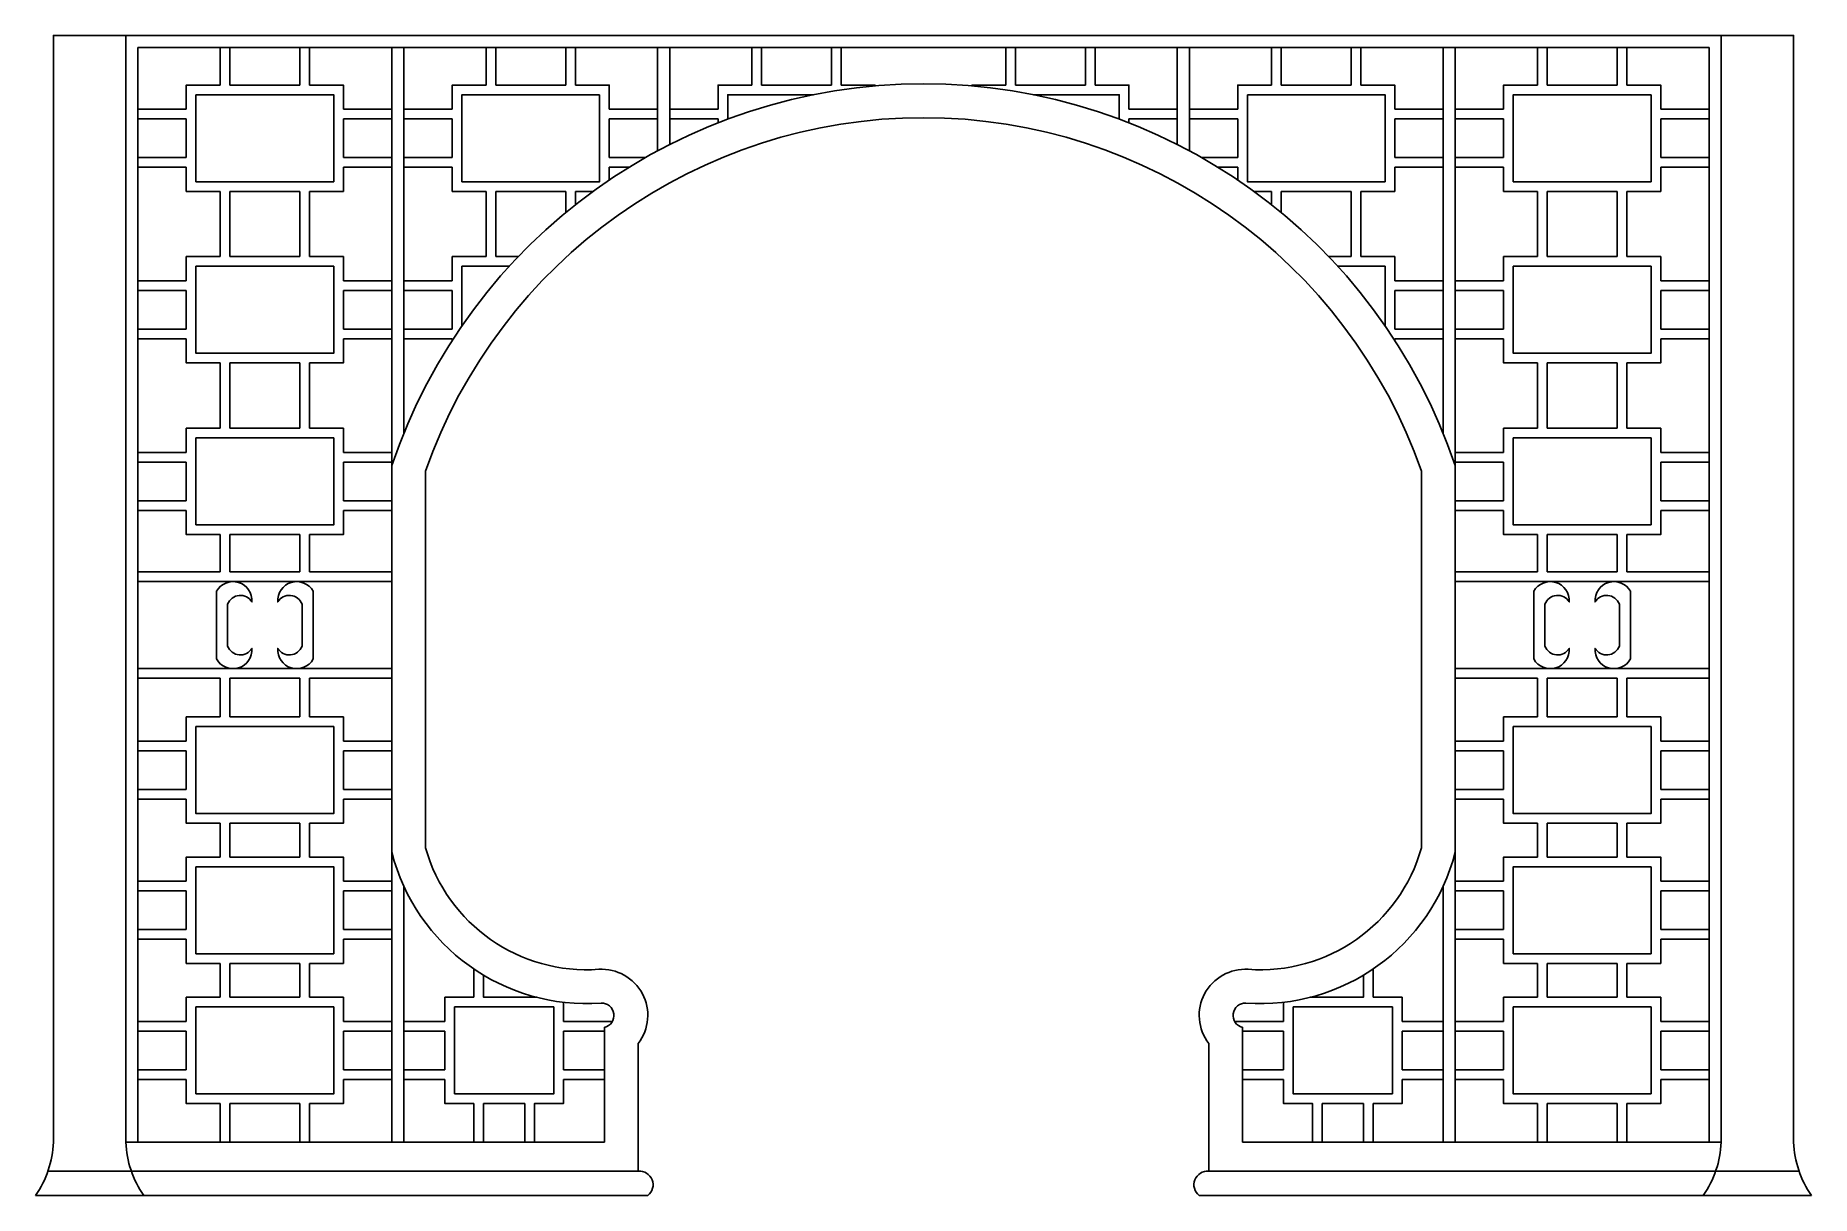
# Model space of a CAD drawing. Extents: x 4358 to 8032, y 8001 to 10401.
import ezdxf

# ---------------------------------------------------------------- set-up
doc = ezdxf.new("R2010")
doc.units = 0
doc.header["$LTSCALE"] = 60
doc.header["$MEASUREMENT"] = 0
for name, color, linetype in [('3', 3, 'CONTINUOUS'), ('4', 4, 'CONTINUOUS'), ('7', 7, 'CONTINUOUS')]:
    doc.layers.add(name, color=color, linetype=linetype)

msp = doc.modelspace()

# ---------------------------------------------------------------- linework, layer by layer
at = {"layer": '3', "linetype": 'BYBLOCK'}
for p, q in [((4740, 10376.2), (4740, 10298.7)), ((4760, 10376.2), (4760, 10298.7)), ((4905, 10376.2), (4905, 10298.7)), ((5095, 8111.2), (5095, 10376.2)), ((5095, 10376.2), (5095, 9091.2)), ((5095, 10376.2), (5120, 10376.2)), ((5120, 9578.4), (5120, 10376.2)), ((5310, 10376.2), (5310, 10298.7)), ((5455, 10376.2), (5455, 10298.7)), ((5475, 10376.2), (5475, 10298.7)), ((5645, 10162.6), (5645, 10376.2)), ((5670, 10376.2), (5645, 10376.2)), ((5670, 10175.7), (5670, 10376.2)), ((5840, 10376.2), (5840, 10298.7)), ((5860, 10376.2), (5860, 10298.7)), ((6005, 10376.2), (6005, 10298.7)), ((6385, 10376.2), (6385, 10298.7)), ((6530, 10376.2), (6530, 10298.7)), ((6550, 10376.2), (6550, 10298.7)), ((6720, 10175.7), (6720, 10376.2)), ((6720, 10376.2), (6745, 10376.2)), ((6745, 10162.6), (6745, 10376.2)), ((6915, 10376.2), (6915, 10298.7)), ((6935, 10376.2), (6935, 10298.7)), ((7080, 10376.2), (7080, 10298.7)), ((7270, 9578.4), (7270, 10376.2)), ((7295, 10376.2), (7270, 10376.2)), ((7295, 8111.2), (7295, 10376.2)), ((7295, 10376.2), (7295, 9091.2)), ((7485, 10376.2), (7485, 10298.7)), ((7630, 10376.2), (7630, 10298.7)), ((7650, 10376.2), (7650, 10298.7)), ((5095, 10313.7), (5095, 9353.7)), ((7295, 10313.7), (7295, 9353.7)), ((4670, 10248.7), (4570, 10248.7)), ((4670, 10228.7), (4570, 10228.7)), ((5095, 10248.7), (4995, 10248.7)), ((5095, 10228.7), (4995, 10228.7)), ((5120, 10248.7), (5220, 10248.7)), ((5120, 10228.7), (5220, 10228.7)), ((5545, 10248.7), (5645, 10248.7)), ((5545, 10228.7), (5645, 10228.7)), ((5770, 10248.7), (5670, 10248.7)), ((5770, 10228.7), (5670, 10228.7)), ((6620, 10248.7), (6720, 10248.7)), ((6620, 10228.7), (6720, 10228.7)), ((6845, 10248.7), (6745, 10248.7)), ((6845, 10228.7), (6745, 10228.7)), ((7270, 10248.7), (7170, 10248.7)), ((7270, 10228.7), (7170, 10228.7)), ((7295, 10248.7), (7395, 10248.7)), ((7295, 10228.7), (7395, 10228.7)), ((7720, 10248.7), (7820, 10248.7)), ((7720, 10228.7), (7820, 10228.7)), ((4670, 10148.7), (4570, 10148.7)), ((5095, 10148.7), (4995, 10148.7)), ((5120, 10148.7), (5220, 10148.7)), ((5545, 10148.7), (5619.9, 10148.7)), ((6845, 10148.7), (6770.1, 10148.7)), ((7270, 10148.7), (7170, 10148.7)), ((7295, 10148.7), (7395, 10148.7)), ((7720, 10148.7), (7820, 10148.7)), ((4670, 10128.7), (4570, 10128.7)), ((5095, 10128.7), (4995, 10128.7)), ((5120, 10128.7), (5220, 10128.7)), ((5545, 10128.7), (5586.1, 10128.7)), ((6845, 10128.7), (6803.9, 10128.7)), ((7270, 10128.7), (7170, 10128.7)), ((7295, 10128.7), (7395, 10128.7)), ((7720, 10128.7), (7820, 10128.7)), ((4740, 10078.7), (4740, 9943.7)), ((4760, 10078.7), (4760, 9943.7)), ((4905, 10078.7), (4905, 9943.7)), ((4925, 10078.7), (4925, 9943.7)), ((5290, 10078.7), (5290, 9943.7)), ((5310, 10078.7), (5310, 9943.7)), ((5455, 10078.7), (5455, 10034.7)), ((5475, 10078.7), (5475, 10050.9)), ((6915, 10078.7), (6915, 10050.9)), ((6935, 10078.7), (6935, 10034.7)), ((7080, 10078.7), (7080, 9943.7)), ((7100, 10078.7), (7100, 9943.7)), ((7465, 10078.7), (7465, 9943.7)), ((7485, 10078.7), (7485, 9943.7)), ((7630, 10078.7), (7630, 9943.7)), ((7650, 10078.7), (7650, 9943.7)), ((4670, 9893.7), (4570, 9893.7)), ((5095, 9893.7), (4995, 9893.7)), ((5120, 9893.7), (5220, 9893.7)), ((7270, 9893.7), (7170, 9893.7)), ((7295, 9893.7), (7395, 9893.7)), ((7720, 9893.7), (7820, 9893.7)), ((4670, 9873.7), (4570, 9873.7)), ((5095, 9873.7), (4995, 9873.7)), ((5120, 9873.7), (5220, 9873.7)), ((7270, 9873.7), (7170, 9873.7)), ((7295, 9873.7), (7395, 9873.7)), ((7720, 9873.7), (7820, 9873.7)), ((4670, 9793.7), (4570, 9793.7)), ((4670, 9773.7), (4570, 9773.7)), ((5095, 9793.7), (4995, 9793.7)), ((5095, 9773.7), (4995, 9773.7)), ((5120, 9793.7), (5220, 9793.7)), ((5120, 9773.7), (5220, 9773.7)), ((7270, 9793.7), (7170, 9793.7)), ((7270, 9773.7), (7170, 9773.7)), ((7295, 9793.7), (7395, 9793.7)), ((7295, 9773.7), (7395, 9773.7)), ((7720, 9793.7), (7820, 9793.7)), ((7720, 9773.7), (7820, 9773.7)), ((4740, 9588.7), (4740, 9723.7)), ((4740, 9723.7), (4740, 9588.7)), ((4760, 9588.7), (4760, 9723.7)), ((4760, 9723.7), (4760, 9588.7)), ((4905, 9588.7), (4905, 9723.7)), ((4905, 9723.7), (4905, 9588.7)), ((4925, 9588.7), (4925, 9723.7)), ((4925, 9723.7), (4925, 9588.7)), ((7465, 9588.7), (7465, 9723.7)), ((7465, 9723.7), (7465, 9588.7)), ((7485, 9588.7), (7485, 9723.7)), ((7485, 9723.7), (7485, 9588.7)), ((7630, 9588.7), (7630, 9723.7)), ((7630, 9723.7), (7630, 9588.7)), ((7650, 9588.7), (7650, 9723.7)), ((7650, 9723.7), (7650, 9588.7)), ((4670, 9538.7), (4570, 9538.7)), ((4670, 9518.7), (4570, 9518.7)), ((5095, 9538.7), (4995, 9538.7)), ((5095, 9518.7), (4995, 9518.7)), ((7295, 9538.7), (7395, 9538.7)), ((7295, 9518.7), (7395, 9518.7)), ((7720, 9538.7), (7820, 9538.7)), ((7720, 9518.7), (7820, 9518.7)), ((4670, 9438.7), (4570, 9438.7)), ((4670, 9418.7), (4570, 9418.7)), ((5095, 9438.7), (4995, 9438.7)), ((5095, 9418.7), (4995, 9418.7)), ((7295, 9438.7), (7395, 9438.7)), ((7295, 9418.7), (7395, 9418.7)), ((7720, 9438.7), (7820, 9438.7)), ((7720, 9418.7), (7820, 9418.7)), ((4740, 9353.7), (4740, 9368.7)), ((4740, 9368.7), (4740, 9291.2)), ((4760, 9353.7), (4760, 9368.7)), ((4760, 9368.7), (4760, 9291.2)), ((4905, 9353.7), (4905, 9368.7)), ((4905, 9368.7), (4905, 9291.2)), ((4925, 9353.7), (4925, 9368.7)), ((4925, 9368.7), (4925, 9291.2)), ((7465, 9353.7), (7465, 9368.7)), ((7465, 9368.7), (7465, 9291.2)), ((7485, 9353.7), (7485, 9368.7)), ((7485, 9368.7), (7485, 9291.2)), ((7630, 9353.7), (7630, 9368.7)), ((7630, 9368.7), (7630, 9291.2)), ((7650, 9353.7), (7650, 9368.7)), ((7650, 9368.7), (7650, 9291.2)), ((4570, 9291.2), (4740, 9291.2)), ((4570, 9271.2), (5095, 9271.2)), ((4760, 9291.2), (4905, 9291.2)), ((4925, 9291.2), (5095, 9291.2)), ((7465, 9291.2), (7295, 9291.2)), ((7820, 9271.2), (7295, 9271.2)), ((7630, 9291.2), (7485, 9291.2)), ((7820, 9291.2), (7650, 9291.2)), ((4570, 9091.2), (5095, 9091.2)), ((4757.5, 9091.2), (4757.5, 9092.8)), ((7820, 9091.2), (7295, 9091.2)), ((7632.5, 9091.2), (7632.5, 9092.8)), ((4570, 9071.2), (4740, 9071.2)), ((4740, 9071.2), (4740, 8991.2)), ((4760, 9071.2), (4760, 8991.2)), ((4760, 9071.2), (4905, 9071.2)), ((4905, 9071.2), (4905, 8991.2)), ((4925, 9071.2), (4925, 8991.2)), ((4925, 9071.2), (5095, 9071.2)), ((5095, 9071.2), (5095, 8111.2)), ((7295, 9071.2), (7295, 8111.2)), ((7465, 9071.2), (7295, 9071.2)), ((7465, 9071.2), (7465, 8991.2)), ((7630, 9071.2), (7485, 9071.2)), ((7485, 9071.2), (7485, 8991.2)), ((7630, 9071.2), (7630, 8991.2)), ((7650, 9071.2), (7650, 8991.2)), ((7820, 9071.2), (7650, 9071.2)), ((4670, 8941.2), (4570, 8941.2)), ((5095, 8941.2), (4995, 8941.2)), ((7295, 8941.2), (7395, 8941.2)), ((7720, 8941.2), (7820, 8941.2)), ((4670, 8921.2), (4570, 8921.2)), ((5095, 8921.2), (4995, 8921.2)), ((7295, 8921.2), (7395, 8921.2)), ((7720, 8921.2), (7820, 8921.2)), ((4670, 8841.2), (4570, 8841.2)), ((4670, 8821.2), (4570, 8821.2)), ((5095, 8841.2), (4995, 8841.2)), ((5095, 8821.2), (4995, 8821.2)), ((7295, 8841.2), (7395, 8841.2)), ((7295, 8821.2), (7395, 8821.2)), ((7720, 8841.2), (7820, 8841.2)), ((7720, 8821.2), (7820, 8821.2)), ((4740, 8771.2), (4740, 8701.2)), ((4760, 8771.2), (4760, 8701.2)), ((4905, 8771.2), (4905, 8701.2)), ((4925, 8771.2), (4925, 8701.2)), ((7465, 8771.2), (7465, 8701.2)), ((7485, 8771.2), (7485, 8701.2)), ((7630, 8771.2), (7630, 8701.2)), ((7650, 8771.2), (7650, 8701.2)), ((4670, 8651.2), (4570, 8651.2)), ((5095, 8651.2), (4995, 8651.2)), ((5120, 8111.2), (5120, 8640.7)), ((7270, 8111.2), (7270, 8640.7)), ((7295, 8651.2), (7395, 8651.2)), ((7720, 8651.2), (7820, 8651.2)), ((4670, 8631.2), (4570, 8631.2)), ((5095, 8631.2), (4995, 8631.2)), ((7295, 8631.2), (7395, 8631.2)), ((7720, 8631.2), (7820, 8631.2)), ((4670, 8551.2), (4570, 8551.2)), ((4670, 8531.2), (4570, 8531.2)), ((5095, 8551.2), (4995, 8551.2)), ((5095, 8531.2), (4995, 8531.2)), ((7295, 8551.2), (7395, 8551.2)), ((7295, 8531.2), (7395, 8531.2)), ((7720, 8551.2), (7820, 8551.2)), ((7720, 8531.2), (7820, 8531.2)), ((4740, 8481.2), (4740, 8411.2)), ((4740, 8411.2), (4740, 8481.2)), ((4760, 8481.2), (4760, 8411.2)), ((4760, 8411.2), (4760, 8481.2)), ((4905, 8481.2), (4905, 8411.2)), ((4905, 8411.2), (4905, 8481.2)), ((4925, 8481.2), (4925, 8411.2)), ((4925, 8411.2), (4925, 8481.2)), ((5265, 8469.7), (5265, 8411.2)), ((7125, 8469.7), (7125, 8411.2)), ((7465, 8481.2), (7465, 8411.2)), ((7465, 8411.2), (7465, 8481.2)), ((7485, 8481.2), (7485, 8411.2)), ((7485, 8411.2), (7485, 8481.2)), ((7630, 8481.2), (7630, 8411.2)), ((7630, 8411.2), (7630, 8481.2)), ((7650, 8481.2), (7650, 8411.2)), ((7650, 8411.2), (7650, 8481.2)), ((4670, 8361.2), (4570, 8361.2)), ((4670, 8341.2), (4570, 8341.2)), ((5095, 8361.2), (4995, 8361.2)), ((5095, 8341.2), (4995, 8341.2)), ((5120, 8361.2), (5205, 8361.2)), ((5120, 8341.2), (5205, 8341.2)), ((5551.3, 8361.2), (5450, 8361.2)), ((5535, 8341.2), (5450, 8341.2)), ((6838.7, 8361.2), (6940, 8361.2)), ((6855, 8341.2), (6940, 8341.2)), ((7270, 8361.2), (7185, 8361.2)), ((7270, 8341.2), (7185, 8341.2)), ((7295, 8361.2), (7395, 8361.2)), ((7295, 8341.2), (7395, 8341.2)), ((7720, 8361.2), (7820, 8361.2)), ((7720, 8341.2), (7820, 8341.2)), ((4670, 8261.2), (4570, 8261.2)), ((4670, 8241.2), (4570, 8241.2)), ((5095, 8261.2), (4995, 8261.2)), ((5095, 8241.2), (4995, 8241.2)), ((5120, 8261.2), (5205, 8261.2)), ((5120, 8241.2), (5205, 8241.2)), ((5535, 8261.2), (5450, 8261.2)), ((5535, 8241.2), (5450, 8241.2)), ((6855, 8261.2), (6940, 8261.2)), ((6855, 8241.2), (6940, 8241.2)), ((7270, 8261.2), (7185, 8261.2)), ((7270, 8241.2), (7185, 8241.2)), ((7295, 8261.2), (7395, 8261.2)), ((7295, 8241.2), (7395, 8241.2)), ((7720, 8261.2), (7820, 8261.2)), ((7720, 8241.2), (7820, 8241.2)), ((4740, 8111.2), (4740, 8191.2)), ((4740, 8191.2), (4740, 8111.2)), ((4760, 8111.2), (4760, 8191.2)), ((4760, 8191.2), (4760, 8111.2)), ((4905, 8111.2), (4905, 8191.2)), ((4905, 8191.2), (4905, 8111.2)), ((4925, 8111.2), (4925, 8191.2)), ((4925, 8191.2), (4925, 8111.2)), ((5265, 8191.2), (5265, 8111.2)), ((5285, 8191.2), (5285, 8111.2)), ((5370, 8191.2), (5285, 8191.2)), ((5370, 8191.2), (5370, 8111.2)), ((7020, 8191.2), (7020, 8111.2)), ((7020, 8191.2), (7105, 8191.2)), ((7105, 8191.2), (7105, 8111.2)), ((7125, 8191.2), (7125, 8111.2)), ((7465, 8111.2), (7465, 8191.2)), ((7465, 8191.2), (7465, 8111.2)), ((7485, 8111.2), (7485, 8191.2)), ((7485, 8191.2), (7485, 8111.2)), ((7630, 8111.2), (7630, 8191.2)), ((7630, 8191.2), (7630, 8111.2)), ((7650, 8111.2), (7650, 8191.2)), ((7650, 8191.2), (7650, 8111.2)), ((7270, 8111.2), (6855, 8111.2)), ((4545, 8051.2), (4395, 8051.2))]:
    msp.add_line(p, q, dxfattribs=at)
for points in [[(4925, 10376.2), (4925, 10298.7), (4995, 10298.7), (4995, 10248.7)], [(5290, 10376.2), (5290, 10298.7), (5220, 10298.7), (5220, 10248.7)], [(6025, 10376.2), (6025, 10298.7), (6095, 10298.7), (6095, 10296.9)], [(6365, 10376.2), (6365, 10298.7), (6295, 10298.7), (6295, 10296.9)], [(7100, 10376.2), (7100, 10298.7), (7170, 10298.7), (7170, 10248.7)], [(7465, 10376.2), (7465, 10298.7), (7395, 10298.7), (7395, 10248.7)], [(4670, 10248.7), (4670, 10298.7), (4740, 10298.7)], [(4760, 10298.7), (4905, 10298.7)], [(5455, 10298.7), (5310, 10298.7)], [(5545, 10248.7), (5545, 10298.7), (5475, 10298.7)], [(5770, 10248.7), (5770, 10298.7), (5840, 10298.7)], [(5860, 10298.7), (6005, 10298.7)], [(6530, 10298.7), (6385, 10298.7)], [(6620, 10248.7), (6620, 10298.7), (6550, 10298.7)], [(6845, 10248.7), (6845, 10298.7), (6915, 10298.7)], [(6935, 10298.7), (7080, 10298.7)], [(7630, 10298.7), (7485, 10298.7)], [(7720, 10248.7), (7720, 10298.7), (7650, 10298.7)], [(5790, 10228.2), (5790, 10278.7), (5967.6, 10278.7)], [(6600, 10228.2), (6600, 10278.7), (6422.4, 10278.7)], [(4670, 10148.7), (4670, 10228.7)], [(4995, 10228.7), (4995, 10148.7)], [(5220, 10228.7), (5220, 10148.7)], [(5545, 10148.7), (5545, 10228.7)], [(5770, 10220.6), (5770, 10228.7)], [(6620, 10220.6), (6620, 10228.7)], [(6845, 10148.7), (6845, 10228.7)], [(7170, 10228.7), (7170, 10148.7)], [(7395, 10228.7), (7395, 10148.7)], [(7720, 10148.7), (7720, 10228.7)], [(4740, 10078.7), (4670, 10078.7), (4670, 10128.7)], [(4995, 10128.7), (4995, 10078.7), (4925, 10078.7)], [(5220, 10128.7), (5220, 10078.7), (5290, 10078.7)], [(5545, 10102.1), (5545, 10128.7)], [(6845, 10102.1), (6845, 10128.7)], [(7170, 10128.7), (7170, 10078.7), (7100, 10078.7)], [(7395, 10128.7), (7395, 10078.7), (7465, 10078.7)], [(7650, 10078.7), (7720, 10078.7), (7720, 10128.7)], [(4905, 10078.7), (4760, 10078.7)], [(5310, 10078.7), (5455, 10078.7)], [(5475, 10078.7), (5511.6, 10078.7)], [(6915, 10078.7), (6878.4, 10078.7)], [(7080, 10078.7), (6935, 10078.7)], [(7485, 10078.7), (7630, 10078.7)], [(4670, 9893.7), (4670, 9943.7), (4740, 9943.7)], [(4760, 9943.7), (4905, 9943.7)], [(4925, 9943.7), (4995, 9943.7), (4995, 9893.7)], [(5290, 9943.7), (5220, 9943.7), (5220, 9893.7)], [(5338.3, 9923.7), (5240, 9923.7), (5240, 9800.3)], [(5357, 9943.7), (5310, 9943.7)], [(7033, 9943.7), (7080, 9943.7)], [(7051.7, 9923.7), (7150, 9923.7), (7150, 9800.3)], [(7100, 9943.7), (7170, 9943.7), (7170, 9893.7)], [(7465, 9943.7), (7395, 9943.7), (7395, 9893.7)], [(7630, 9943.7), (7485, 9943.7)], [(7720, 9893.7), (7720, 9943.7), (7650, 9943.7)], [(4670, 9793.7), (4670, 9873.7)], [(4995, 9873.7), (4995, 9793.7)], [(5220, 9873.7), (5220, 9793.7)], [(7170, 9873.7), (7170, 9793.7)], [(7395, 9873.7), (7395, 9793.7)], [(7720, 9793.7), (7720, 9873.7)], [(4740, 9723.7), (4670, 9723.7), (4670, 9773.7)], [(4995, 9773.7), (4995, 9723.7), (4925, 9723.7)], [(5220, 9773.7), (5220, 9770.3)], [(7170, 9773.7), (7170, 9770.3)], [(7395, 9773.7), (7395, 9723.7), (7465, 9723.7)], [(7650, 9723.7), (7720, 9723.7), (7720, 9773.7)], [(4905, 9723.7), (4760, 9723.7)], [(7485, 9723.7), (7630, 9723.7)], [(4740, 9588.7), (4670, 9588.7), (4670, 9538.7)], [(4905, 9588.7), (4760, 9588.7)], [(4995, 9538.7), (4995, 9588.7), (4925, 9588.7)], [(7395, 9538.7), (7395, 9588.7), (7465, 9588.7)], [(7485, 9588.7), (7630, 9588.7)], [(7650, 9588.7), (7720, 9588.7), (7720, 9538.7)], [(4670, 9518.7), (4670, 9438.7)], [(4995, 9438.7), (4995, 9518.7)], [(7395, 9438.7), (7395, 9518.7)], [(7720, 9518.7), (7720, 9438.7)], [(4670, 9418.7), (4670, 9368.7), (4740, 9368.7)], [(4925, 9368.7), (4995, 9368.7), (4995, 9418.7)], [(7465, 9368.7), (7395, 9368.7), (7395, 9418.7)], [(7720, 9418.7), (7720, 9368.7), (7650, 9368.7)], [(4760, 9368.7), (4905, 9368.7)], [(7630, 9368.7), (7485, 9368.7)], [(4670, 8941.2), (4670, 8991.2), (4740, 8991.2)], [(4760, 8991.2), (4905, 8991.2)], [(4925, 8991.2), (4995, 8991.2), (4995, 8941.2)], [(7465, 8991.2), (7395, 8991.2), (7395, 8941.2)], [(7630, 8991.2), (7485, 8991.2)], [(7720, 8941.2), (7720, 8991.2), (7650, 8991.2)], [(4670, 8841.2), (4670, 8921.2)], [(4995, 8921.2), (4995, 8841.2)], [(7395, 8921.2), (7395, 8841.2)], [(7720, 8841.2), (7720, 8921.2)], [(4740, 8771.2), (4670, 8771.2), (4670, 8821.2)], [(4995, 8821.2), (4995, 8771.2), (4925, 8771.2)], [(7395, 8821.2), (7395, 8771.2), (7465, 8771.2)], [(7650, 8771.2), (7720, 8771.2), (7720, 8821.2)], [(4905, 8771.2), (4760, 8771.2)], [(7485, 8771.2), (7630, 8771.2)], [(4670, 8651.2), (4670, 8701.2), (4740, 8701.2)], [(4760, 8701.2), (4905, 8701.2)], [(4925, 8701.2), (4995, 8701.2), (4995, 8651.2)], [(7465, 8701.2), (7395, 8701.2), (7395, 8651.2)], [(7630, 8701.2), (7485, 8701.2)], [(7720, 8651.2), (7720, 8701.2), (7650, 8701.2)], [(4670, 8551.2), (4670, 8631.2)], [(4995, 8631.2), (4995, 8551.2)], [(7395, 8631.2), (7395, 8551.2)], [(7720, 8551.2), (7720, 8631.2)], [(4740, 8481.2), (4670, 8481.2), (4670, 8531.2)], [(4995, 8531.2), (4995, 8481.2), (4925, 8481.2)], [(7395, 8531.2), (7395, 8481.2), (7465, 8481.2)], [(7650, 8481.2), (7720, 8481.2), (7720, 8531.2)], [(4905, 8481.2), (4760, 8481.2)], [(5395.1, 8411.2), (5285, 8411.2), (5285, 8457)], [(6994.9, 8411.2), (7105, 8411.2), (7105, 8457)], [(7485, 8481.2), (7630, 8481.2)], [(4740, 8411.2), (4670, 8411.2), (4670, 8361.2)], [(4905, 8411.2), (4760, 8411.2)], [(4995, 8361.2), (4995, 8411.2), (4925, 8411.2)], [(5205, 8361.2), (5205, 8411.2), (5265, 8411.2)], [(5450, 8361.2), (5450, 8401)], [(6940, 8361.2), (6940, 8401)], [(7185, 8361.2), (7185, 8411.2), (7125, 8411.2)], [(7395, 8361.2), (7395, 8411.2), (7465, 8411.2)], [(7485, 8411.2), (7630, 8411.2)], [(7650, 8411.2), (7720, 8411.2), (7720, 8361.2)], [(4670, 8341.2), (4670, 8261.2)], [(4995, 8261.2), (4995, 8341.2)], [(5205, 8261.2), (5205, 8341.2)], [(5450, 8261.2), (5450, 8341.2)], [(6940, 8261.2), (6940, 8341.2)], [(7185, 8261.2), (7185, 8341.2)], [(7395, 8261.2), (7395, 8341.2)], [(7720, 8341.2), (7720, 8261.2)], [(4670, 8241.2), (4670, 8191.2), (4740, 8191.2)], [(4925, 8191.2), (4995, 8191.2), (4995, 8241.2)], [(5265, 8191.2), (5205, 8191.2), (5205, 8241.2)], [(5390, 8111.2), (5390, 8191.2), (5450, 8191.2), (5450, 8241.2)], [(7000, 8111.2), (7000, 8191.2), (6940, 8191.2), (6940, 8241.2)], [(7125, 8191.2), (7185, 8191.2), (7185, 8241.2)], [(7465, 8191.2), (7395, 8191.2), (7395, 8241.2)], [(7720, 8241.2), (7720, 8191.2), (7650, 8191.2)], [(4760, 8191.2), (4905, 8191.2)], [(7630, 8191.2), (7485, 8191.2)]]:
    msp.add_lwpolyline(points, dxfattribs=at)
for points in [[(4690, 10278.7), (4975, 10278.7), (4975, 10098.7), (4690, 10098.7)], [(5525, 10278.7), (5240, 10278.7), (5240, 10098.7), (5525, 10098.7)], [(6865, 10278.7), (7150, 10278.7), (7150, 10098.7), (6865, 10098.7)], [(7700, 10278.7), (7415, 10278.7), (7415, 10098.7), (7700, 10098.7)], [(4690, 9923.7), (4975, 9923.7), (4975, 9743.7), (4690, 9743.7)], [(7700, 9923.7), (7415, 9923.7), (7415, 9743.7), (7700, 9743.7)], [(4690, 9388.7), (4975, 9388.7), (4975, 9568.7), (4690, 9568.7)], [(7700, 9388.7), (7415, 9388.7), (7415, 9568.7), (7700, 9568.7)], [(4690, 8971.2), (4975, 8971.2), (4975, 8791.2), (4690, 8791.2)], [(7700, 8971.2), (7415, 8971.2), (7415, 8791.2), (7700, 8791.2)], [(4690, 8681.2), (4975, 8681.2), (4975, 8501.2), (4690, 8501.2)], [(7700, 8681.2), (7415, 8681.2), (7415, 8501.2), (7700, 8501.2)], [(4690, 8211.2), (4975, 8211.2), (4975, 8391.2), (4690, 8391.2)], [(5225, 8211.2), (5225, 8391.2), (5430, 8391.2), (5430, 8211.2)], [(7165, 8211.2), (7165, 8391.2), (6960, 8391.2), (6960, 8211.2)], [(7700, 8211.2), (7415, 8211.2), (7415, 8391.2), (7700, 8391.2)]]:
    msp.add_lwpolyline(points, close=True, dxfattribs=at)
for points in [[(4732.5, 9111.2), (4732.5, 9251.2, -0.802812), (4805.8, 9229.2, 0.626783), (4755.5, 9224.7), (4755.5, 9137.6, 0.626661), (4805.8, 9133.2, -0.802812), (4732.5, 9111.2)], [(4932.5, 9111.2), (4932.5, 9251.2, 0.802812), (4859.2, 9229.2, -0.626783), (4909.5, 9224.7), (4909.5, 9137.6, -0.626661), (4859.2, 9133.2, 0.802812), (4932.5, 9111.2)], [(7457.5, 9111.2), (7457.5, 9251.2, -0.802812), (7530.8, 9229.2, 0.626783), (7480.5, 9224.7), (7480.5, 9137.6, 0.626661), (7530.8, 9133.2, -0.802812), (7457.5, 9111.2)], [(7657.5, 9111.2), (7657.5, 9251.2, 0.802812), (7584.2, 9229.2, -0.626783), (7634.5, 9224.7), (7634.5, 9137.6, -0.626661), (7584.2, 9133.2, 0.802812), (7657.5, 9111.2)]]:
    msp.add_lwpolyline(points, format="xyb", dxfattribs=at)
at = {"layer": '4', "linetype": 'BYBLOCK'}
for p, q in [((4358.1, 8001.2), (5625, 8001.2)), ((6765, 8001.2), (8031.9, 8001.2))]:
    msp.add_line(p, q, dxfattribs=at)
msp.add_lwpolyline([(7995, 8111.2), (7995, 10401.2), (4395, 10401.2), (4395, 8111.2)], dxfattribs=at)
msp.add_lwpolyline([(6785, 8051.2), (6785, 8315.8, -0.642446), (6866.6, 8469.1, 0.35601), (7225, 8720.4), (7225, 9499.5, 0.710354), (5165, 9499.5), (5165, 8720.4, 0.35601), (5523.4, 8469.1, -0.642446), (5605, 8315.8), (5605, 8051.2)], format="xyb", dxfattribs=at)
for centre, radius, start, end in [((4187.6, 8119.6), 207.6, 325.2192, 357.6793), ((8202.4, 8119.6), 207.6, 182.3207, 214.7808), ((5607.5, 8023.2), 28.1, 308.4604, 95.1425), ((6782.5, 8023.2), 28.1, 84.8575, 231.5396)]:
    msp.add_arc(centre, radius, start, end, dxfattribs=at)
at = {"layer": '7', "linetype": 'BYBLOCK'}
for p, q in [((4545, 8111.2), (5535, 8111.2)), ((7845, 8111.2), (6855, 8111.2)), ((4383.6, 8051.2), (5610, 8051.2)), ((6780, 8051.2), (8006.4, 8051.2))]:
    msp.add_line(p, q, dxfattribs=at)
for points in [[(4581.9, 8001.2, -0.142589), (4545, 8111.2), (4545, 10401.2)], [(7808.1, 8001.2, 0.142589), (7845, 8111.2), (7845, 10401.2)], [(6855, 8111.2), (6855, 8349, -0.913076), (6862.1, 8399.2, 0.362494), (7295, 8711.2), (7295, 9511.2, 0.718182), (5095, 9511.2), (5095, 8711.2, 0.362494), (5527.9, 8399.2, -0.913076), (5535, 8349), (5535, 8111.2)]]:
    msp.add_lwpolyline(points, format="xyb", dxfattribs=at)
msp.add_lwpolyline([(7820, 8111.2), (7820, 10376.2), (4570, 10376.2), (4570, 8111.2)], dxfattribs=at)

doc.saveas('drawing.dxf')
